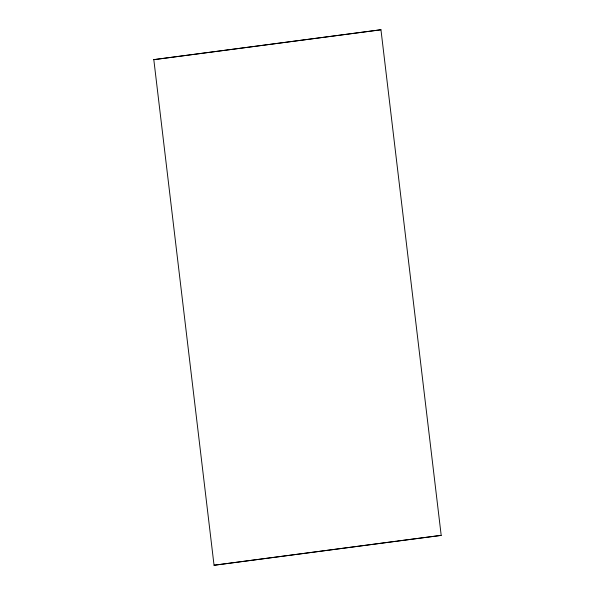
<?xml version="1.0" encoding="UTF-8"?>
<svg xmlns="http://www.w3.org/2000/svg" width="595" height="595" viewBox="0 0 595 595"><rect width="100%" height="100%" fill="white"/><g stroke="black" fill="none" stroke-linecap="round" stroke-linejoin="round"><path stroke-width="0.89" d="M380.956 29.75L153.808 59.649L380.956 29.772L441.193 535.374L214.044 565.25L396.463 541.197M397.356 541.078L441.193 535.374M153.808 59.626L214.044 565.25"/></g></svg>
